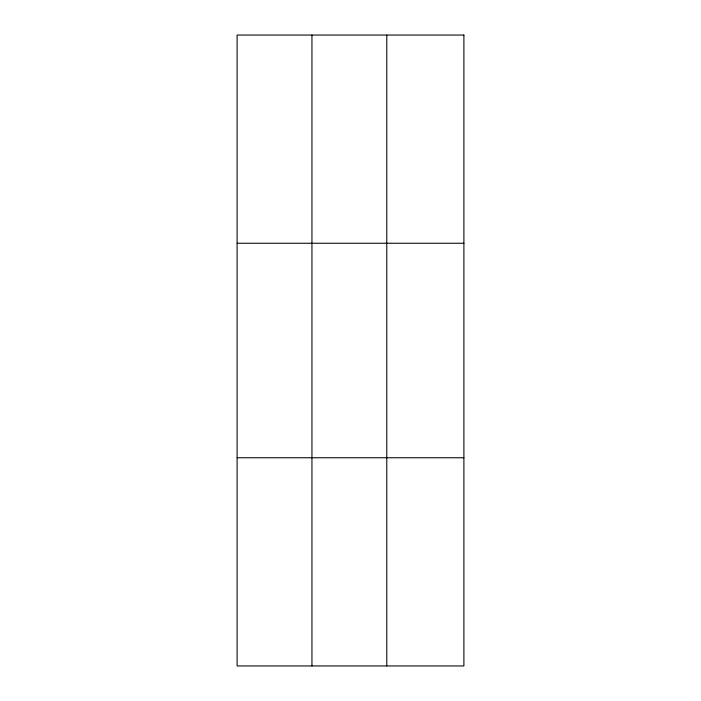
<?xml version="1.0" encoding="UTF-8"?>
<svg xmlns="http://www.w3.org/2000/svg" width="701" height="701" viewBox="0 0 701 701"><rect width="100%" height="100%" fill="white"/><g stroke="black" fill="none" stroke-linecap="round" stroke-linejoin="round"><path stroke-width="1.05" d="M311.945 665.95L311.945 35.05M386.786 665.95L386.786 35.05M237.104 243.247L463.896 243.247M237.104 457.753L463.896 457.753M463.896 35.05L463.896 665.95L237.104 665.95L237.104 35.05L463.896 35.05"/></g></svg>
